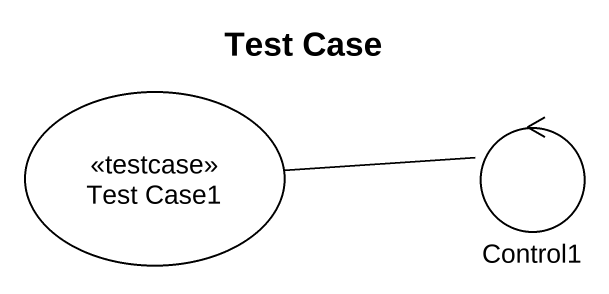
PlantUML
@startuml
title Test Case
usecase "Test Case1" as Test_Case1 <<testcase>>
control Control1
Test_Case1 -right- Control1
@enduml
